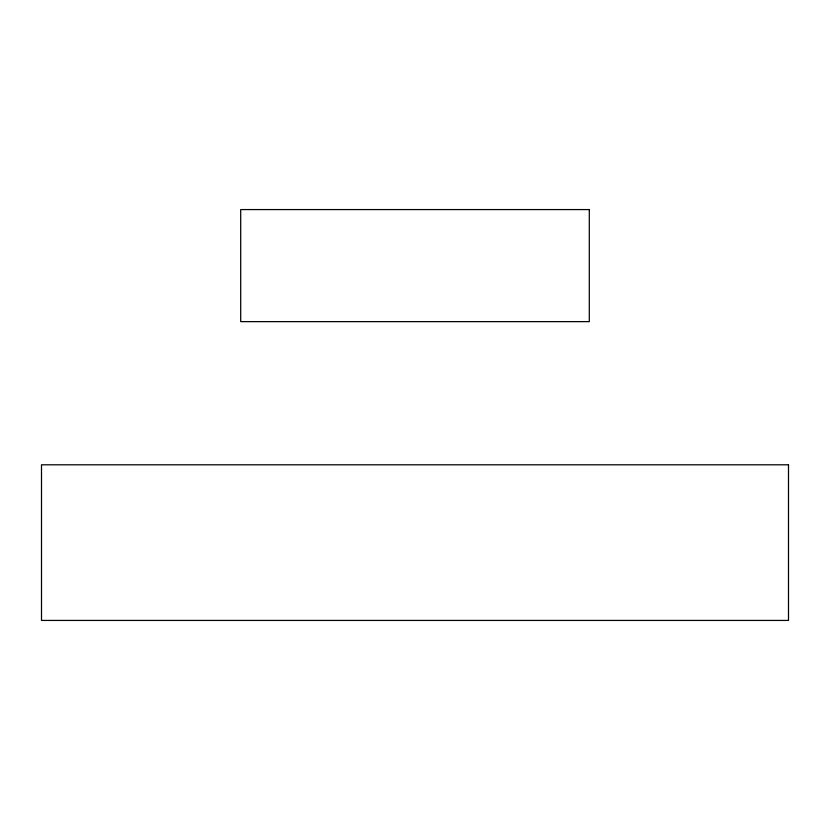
<?xml version="1.0" encoding="UTF-8"?>
<svg xmlns="http://www.w3.org/2000/svg" width="830" height="830" viewBox="0 0 830 830"><rect width="100%" height="100%" fill="white"/><g stroke="black" fill="none" stroke-linecap="round" stroke-linejoin="round"><path stroke-width="1.25" d="M589.3 209.575L240.7 209.575L240.7 321.625L589.3 321.625L589.3 209.575M788.5 464.8L41.5 464.8L41.5 620.425L788.5 620.425L788.5 464.8"/></g></svg>
